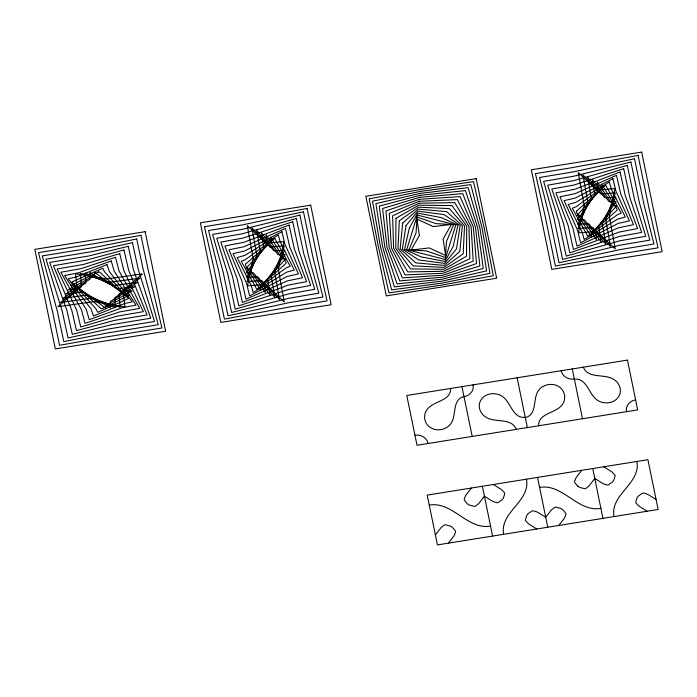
<?xml version="1.0" encoding="UTF-8"?>
<svg xmlns="http://www.w3.org/2000/svg" width="697" height="697" viewBox="0 0 697 697"><rect width="100%" height="100%" fill="white"/><g stroke="black" fill="none" stroke-linecap="round" stroke-linejoin="round"><path stroke-width="1.05" d="M471.338 488.039L465.666 495.489L464.246 499.052A4.452 4.016 2.1 0 0 464.402 500.219L467.356 503.783A15.935 14.358 2.1 0 0 469.517 505.133L474.248 506.379A4.452 4.016 2.1 0 0 475.502 506.1L478.691 503.643L484.415 496.229L492.727 501.396L496.691 502.703A4.452 4.016 2.1 0 0 497.98 502.581L501.91 499.932A15.935 14.358 2.1 0 0 503.391 498.007L504.75 493.746A4.452 4.016 2.1 0 0 504.428 492.613L501.683 489.721L493.406 484.502M448.467 543.137L454.139 535.688L455.559 532.125A4.452 4.016 2.1 0 0 455.411 530.957L452.449 527.394A15.935 14.358 2.1 0 0 450.297 526.043L445.566 524.797A4.452 4.016 2.1 0 0 444.303 525.076L441.114 527.524L435.39 534.947M581.673 470.353L576.001 477.802L574.581 481.366A4.452 4.016 2.1 0 0 574.729 482.533L577.691 486.097M558.802 525.451L564.474 518.002L565.894 514.438A4.452 4.016 2.1 0 0 565.746 513.271L562.784 509.707A15.935 14.358 2.1 0 0 560.632 508.366L555.901 507.111A4.452 4.016 2.1 0 0 554.638 507.39L551.449 509.847L545.725 517.261L537.413 512.095L533.449 510.788A4.452 4.016 2.1 0 0 532.159 510.91L528.23 513.558A15.935 14.358 2.1 0 0 526.749 515.484L525.399 519.744A4.452 4.016 2.1 0 0 525.721 520.877L528.465 523.769L536.734 528.988M463.993 396.593C451.281 399.738 457.18 416.397 450.245 424.473A14.628 13.182 2.1 0 1 446.603 427.575L443.736 428.899A15.317 13.809 2.1 0 1 439.136 429.77C433.281 430.232 427.139 426.834 425.283 421.101A15.317 13.809 2.1 0 1 424.578 416.893L424.935 414.009A14.628 13.182 2.1 0 1 426.869 409.836C432.802 400.74 451.09 401.463 450.628 388.447M525.303 417.625C538.014 414.48 532.116 397.821 539.042 389.745A14.628 13.182 2.1 0 1 542.693 386.643L545.551 385.328A15.317 13.809 2.1 0 1 550.16 384.448C556.006 383.986 562.148 387.384 564.012 393.117A15.317 13.809 2.1 0 1 564.718 397.325L564.352 400.209A14.628 13.182 2.1 0 1 562.427 404.382C556.494 413.478 538.197 412.755 538.659 425.771M602.975 518.324L658.142 509.49L647.914 459.689L427.209 495.114L437.437 544.906L602.94 518.376L592.746 468.532M539.583 487.386C563.132 483.422 577.343 512.391 600.892 508.418M429.247 505.072C452.797 501.108 467.007 530.068 490.557 526.104M574.38 379.159C587.571 377.905 588.643 395.487 598.296 400.749A14.628 13.182 2.1 0 0 602.94 402.517L606.146 402.866A15.317 13.809 2.1 0 0 610.799 402.256C616.357 400.967 620.922 395.704 620.321 389.841A15.317 13.809 2.1 0 0 619.311 385.685L617.821 383.097A14.628 13.182 2.1 0 0 614.353 379.787C605.153 373.113 588.312 379.438 583.311 367.18M525.25 417.372C512.051 418.636 510.979 401.045 501.335 395.783A14.628 13.182 2.1 0 0 496.691 394.014L493.485 393.666A15.317 13.809 2.1 0 0 488.824 394.275C483.265 395.574 478.708 400.827 479.309 406.691A15.317 13.809 2.1 0 0 480.32 410.847L481.801 413.443A14.628 13.182 2.1 0 0 485.269 416.745C494.469 423.428 511.319 417.094 516.311 429.352M656.095 499.531L647.783 494.356L643.828 493.049A4.452 4.016 2.1 0 0 642.529 493.18L638.6 495.82A15.935 14.358 2.1 0 0 637.119 497.754L635.769 502.006A4.452 4.016 2.1 0 0 636.091 503.147L638.835 506.039L647.112 511.258M603.776 466.763L612.053 471.982L614.798 474.875A4.452 4.016 2.1 0 1 615.12 476.016L613.769 480.268A15.935 14.358 2.1 0 1 612.288 482.202L608.359 484.842A4.452 4.016 2.1 0 1 607.061 484.964L603.105 483.666L594.794 478.49L589.026 485.966L585.837 488.414A4.452 4.016 2.1 0 1 584.583 488.702L579.852 487.447A15.935 14.358 2.1 0 1 577.691 486.097M572.281 368.948L582.509 418.74M517.113 377.791L527.341 427.583M537.535 477.428L547.772 527.22M461.945 386.635L472.183 436.427M482.376 486.271L492.605 536.063M636.875 461.458C641.013 483.727 609.875 494.295 614.013 516.555M526.505 479.196C530.635 501.457 499.505 512.034 503.635 534.294M414.95 435.224A11.318 10.202 2.1 0 1 428.141 443.484M473.08 384.849A11.318 10.202 2.1 0 1 464.01 396.68M574.345 378.994A11.318 10.202 2.1 0 1 561.155 370.734M626.551 411.683A11.318 10.202 2.1 0 1 635.612 399.851M90.052 272.745L90.035 279.244L65.657 294.003L83.091 291.825L110.448 307.882L110.466 301.374L134.835 286.615L117.401 288.793L90.052 272.745M395.974 218.292L395.774 248.341L410.481 268.911L443.815 269.312L466.528 256.226L466.729 226.177L452.022 205.606L418.679 205.197L395.974 218.292M399.32 220.731L397.961 248.585L413.164 265.905L444.076 267.343L463.183 253.778L464.533 225.924L449.338 208.603L418.427 207.166L399.32 220.731M417.128 217.02L416.057 232.946L408.904 249.831L426.581 250.92L445.374 257.498L446.446 241.563L453.599 224.678L435.913 223.598L417.128 217.02M402.666 223.179L400.148 248.838L415.848 262.908L444.337 265.374L459.828 251.338L462.346 225.68L446.655 211.6L418.165 209.135L402.666 223.179M406.011 225.619L402.343 249.082L418.531 259.911L444.599 263.405L456.483 248.89L460.159 225.427L443.972 214.598L417.904 211.104L406.011 225.619M245.562 264.137L245.361 265.208L260.704 290.335L260.364 285.901L285.944 263.431L286.136 262.36L270.793 237.233L271.133 241.667L245.562 264.137M576.558 211.086L576.367 212.149L591.709 237.276L591.37 232.842L616.941 210.372L617.133 209.309L601.799 184.182L602.13 188.617L576.558 211.086M94.879 272.422L94.269 275.585L68.21 289.786L79.388 288.558L105.622 308.196L106.223 305.033L132.291 290.841L121.112 292.06L94.879 272.422M253.15 258.273L247.496 285.892L265.827 284.463L284.228 301.967L278.347 269.295L284.001 241.667L265.67 243.105L247.278 225.601L253.15 258.273M584.156 205.214L578.501 232.842L596.832 231.413L615.224 248.916L609.344 216.244L614.998 188.617L596.676 190.046L578.275 172.542L584.156 205.214M409.366 228.058L404.53 249.334L421.215 256.914L444.852 261.436L453.137 246.45L457.973 225.175L441.288 217.595L417.642 213.082L409.366 228.058M417.39 215.051L406.717 249.587L445.113 259.467L455.786 224.931L417.39 215.051M256.749 254.954L247.113 281.544L261.732 280.612L279.523 299.64L274.749 272.614L284.385 246.024L269.765 246.956L251.974 227.928L256.749 254.954M587.754 201.895L578.109 228.494L592.738 227.562L610.52 246.59L605.754 219.564L615.39 192.973L600.762 193.897L582.98 174.869L587.754 201.895M260.347 251.626L246.721 277.188L257.646 276.761L274.818 297.314L271.159 275.934L284.777 250.371L273.86 250.807L256.679 230.254L260.347 251.626M591.344 198.575L577.726 224.138L588.643 223.711L605.815 244.264L602.156 222.883L615.773 197.321L604.857 197.748L587.684 177.195L591.344 198.575M419.402 235.386L411.091 250.084L429.274 247.923L445.636 255.52L443.1 239.123L451.412 224.434L433.229 226.595L416.867 218.989L419.402 235.386M263.936 248.306L246.337 272.841L253.551 272.91L270.114 294.988L267.561 279.253L285.169 254.727L277.946 254.658L261.384 232.58L263.936 248.306M594.942 195.256L577.334 219.79L584.548 219.851L601.119 241.937L598.557 226.203L616.165 201.668L608.951 201.607L592.389 179.521L594.942 195.256M267.535 244.987L245.945 268.493L249.456 269.059L265.409 292.662L263.963 282.573L285.552 259.075L282.041 258.509L266.088 234.906L267.535 244.987M598.54 191.936L576.95 215.434L580.462 216L596.414 239.611L594.968 229.522L616.557 206.024L613.046 205.458L597.094 181.856L598.54 191.936M77.306 290.222L58.025 306.671L94.226 301.618L124.92 306.933L123.195 290.396L142.476 273.947L106.266 279L75.572 273.694L77.306 290.222M81.549 286.563L60.569 302.446L90.514 298.36L120.093 307.246L118.952 294.056L139.931 278.173L109.978 282.268L80.399 273.372L81.549 286.563M274.731 238.348L245.17 259.789L241.275 261.349L256.775 289.22L286.328 267.779L290.222 266.21L274.731 238.348M605.728 185.297L576.166 206.73L572.272 208.298L587.771 236.161L617.333 214.728L621.227 213.16L605.728 185.297M85.792 282.904L63.113 298.229L86.803 295.092L115.275 307.56L114.709 297.715L137.379 282.39L113.689 285.535L85.226 273.058L85.792 282.904M278.321 235.028L244.778 255.433L237.18 257.498L251.295 285.683L253.177 292.54L286.72 272.135L294.317 270.061L280.203 241.885L278.321 235.028M609.326 181.978L575.783 202.383L568.186 204.448L582.3 232.624L584.182 239.48L617.716 219.076L625.322 217.011L611.199 188.835L609.326 181.978M281.919 231.709L244.394 251.086L233.086 253.647L246.59 283.357L249.578 295.859L287.103 276.482L298.412 273.921L284.907 244.211L281.919 231.709M612.924 178.659L575.391 198.026L564.091 200.597L577.595 230.298L580.584 242.8L618.108 223.432L629.408 220.862L615.904 191.161L612.924 178.659M73.298 281.335L71.965 282.024L95.968 308.832L97.737 312.352L128.536 298.595L104.524 271.786L102.755 268.267L73.298 281.335M98.512 271.926L70.754 285.561L75.677 285.291L100.795 308.51L101.98 308.693L129.747 295.058L124.824 295.328L99.697 272.109L98.512 271.926M418.941 203.228L392.629 215.843L393.587 248.088L407.789 271.908L443.562 271.29L469.874 258.665L468.915 226.42L454.705 202.609L418.941 203.228M285.517 228.389L244.002 246.729L228.999 249.796L241.894 281.03L245.989 299.179L287.495 280.83L302.507 277.772L289.612 246.538L285.517 228.389M616.514 175.339L575.008 193.679L559.996 196.746L572.89 227.971L576.985 246.119L618.5 227.78L633.503 224.713L620.609 193.487L616.514 175.339M419.202 201.259L389.283 213.404L391.4 247.844L405.105 274.906L443.301 273.259L473.219 261.105L471.102 226.673L457.389 199.612L419.202 201.259M106.998 264.607L75.842 277.118L68.254 278.756L91.15 309.146L93.494 316.011L124.658 303.5L132.247 301.862L109.351 271.473L106.998 264.607M289.107 225.07L243.619 242.382L224.904 245.945L237.189 278.704L242.39 302.498L287.887 285.186L306.593 281.623L294.317 248.864L289.107 225.07M620.112 172.02L574.616 189.323L555.91 192.895L568.186 225.645L573.387 249.448L618.884 232.136L637.598 228.564L625.314 195.813L620.112 172.02M111.241 260.948L78.386 272.893L64.542 275.489L86.323 309.459L89.251 319.67L122.106 307.725L135.959 305.129L114.177 271.159L111.241 260.948M419.463 199.29L385.929 210.964L389.214 247.592L402.422 277.903L443.039 275.228L476.565 263.553L473.289 226.917L460.081 196.606L419.463 199.29M115.484 257.289L80.93 268.676L60.831 272.222L81.497 309.782L85.008 323.33L119.562 311.951L139.67 308.396L119.004 270.837L115.484 257.289M292.705 221.751L243.227 238.025L220.81 242.094L232.484 276.369L238.792 305.817L288.27 289.534L310.688 285.474L299.022 251.19L292.705 221.751M623.71 168.691L574.232 184.975L551.815 189.035L563.481 223.319L569.798 252.767L619.276 236.483L641.684 232.423L630.018 198.14L623.71 168.691M419.725 197.312L382.583 208.516L387.027 247.339L399.738 280.9L442.778 277.197L479.911 265.993L475.476 227.17L462.764 193.609L419.725 197.312M119.727 253.63L83.483 264.451L57.119 268.955L76.67 310.095L80.774 326.989L117.018 316.168L143.382 311.664L123.822 270.523L119.727 253.63M296.303 218.431L242.835 233.678L216.723 238.243L227.78 274.043L235.194 309.137L288.663 293.89L314.783 289.325L303.718 253.516L296.303 218.431M627.3 165.372L573.84 180.628L547.72 185.184L558.776 220.993L566.199 256.087L619.659 240.831L645.779 236.274L634.723 200.466L627.3 165.372M123.97 249.97L86.027 260.225L53.408 265.688L71.843 310.418L76.531 330.648L114.474 320.393L147.093 314.931L128.649 270.209L123.97 249.97M419.977 195.343L379.238 206.077L384.84 247.095L397.055 283.897L442.517 279.166L483.265 268.432L477.663 227.422L465.448 190.612L419.977 195.343M299.893 215.112L242.451 229.322L212.629 234.392L223.075 271.717L231.604 312.456L289.046 298.238L318.869 293.176L308.423 255.843L299.893 215.112M630.898 162.052L573.448 176.271L543.625 181.333L554.071 218.666L562.601 259.406L620.051 245.187L649.874 240.125L639.428 202.792L630.898 162.052M128.213 246.311L88.571 256.008L49.696 262.429L67.025 310.731L72.288 334.307L111.929 324.61L150.805 318.198L133.475 269.887L128.213 246.311M420.239 193.374L375.892 203.637L382.644 246.843L394.371 286.894L442.264 281.135L486.611 270.88L479.85 227.666L468.131 187.615L420.239 193.374M132.456 242.652L91.115 251.783L45.985 259.162L62.199 311.045L68.045 337.967L109.377 328.836L154.516 321.465L138.302 269.573L132.456 242.652M303.491 211.792L242.059 224.974L208.534 230.533L218.37 269.39L228.006 315.776L289.438 302.594L322.964 297.027L313.127 258.178L303.491 211.792M634.497 158.733L573.065 171.924L539.539 177.482L549.375 216.34L559.011 262.725L620.435 249.535L653.969 243.976L644.133 205.118L634.497 158.733M420.5 191.405L372.546 201.189L380.457 246.599L391.688 289.891L442.003 283.113L489.956 273.32L482.045 227.919L470.815 184.618L420.5 191.405M136.699 238.993L93.659 247.557L42.273 255.895L57.372 311.367L63.802 341.626L106.833 333.061L158.228 324.724L143.129 269.251L136.699 238.993M307.089 208.464L241.676 220.627L204.439 226.682L213.665 267.064L224.408 319.095L289.83 306.941L327.059 300.877L317.832 260.504L307.089 208.464M638.086 155.414L572.673 167.568L535.444 173.631L544.671 214.014L555.413 266.045L620.827 253.891L658.055 247.827L648.837 207.445L638.086 155.414M420.761 189.436L369.201 198.75L378.271 246.346L389.004 292.897L441.741 285.082L493.302 275.768L484.232 228.163L473.498 181.621L420.761 189.436M140.942 235.333L96.212 243.34L38.562 252.628L52.545 311.681L59.559 345.285L104.289 337.278L161.939 327.991L147.947 268.937L140.942 235.333M145.185 231.674L34.85 249.36L55.316 348.944L165.651 331.258L145.185 231.674M310.688 205.145L200.353 222.831L220.818 322.415L331.145 304.737L310.688 205.145M476.182 178.624L365.855 196.31L386.312 295.894L496.647 278.208L476.182 178.624M641.684 152.094L531.349 169.78L551.815 269.364L662.15 251.678L641.684 152.094M627.448 360.105L406.778 395.478L417.015 445.27L637.677 409.897L627.448 360.105"/></g></svg>
